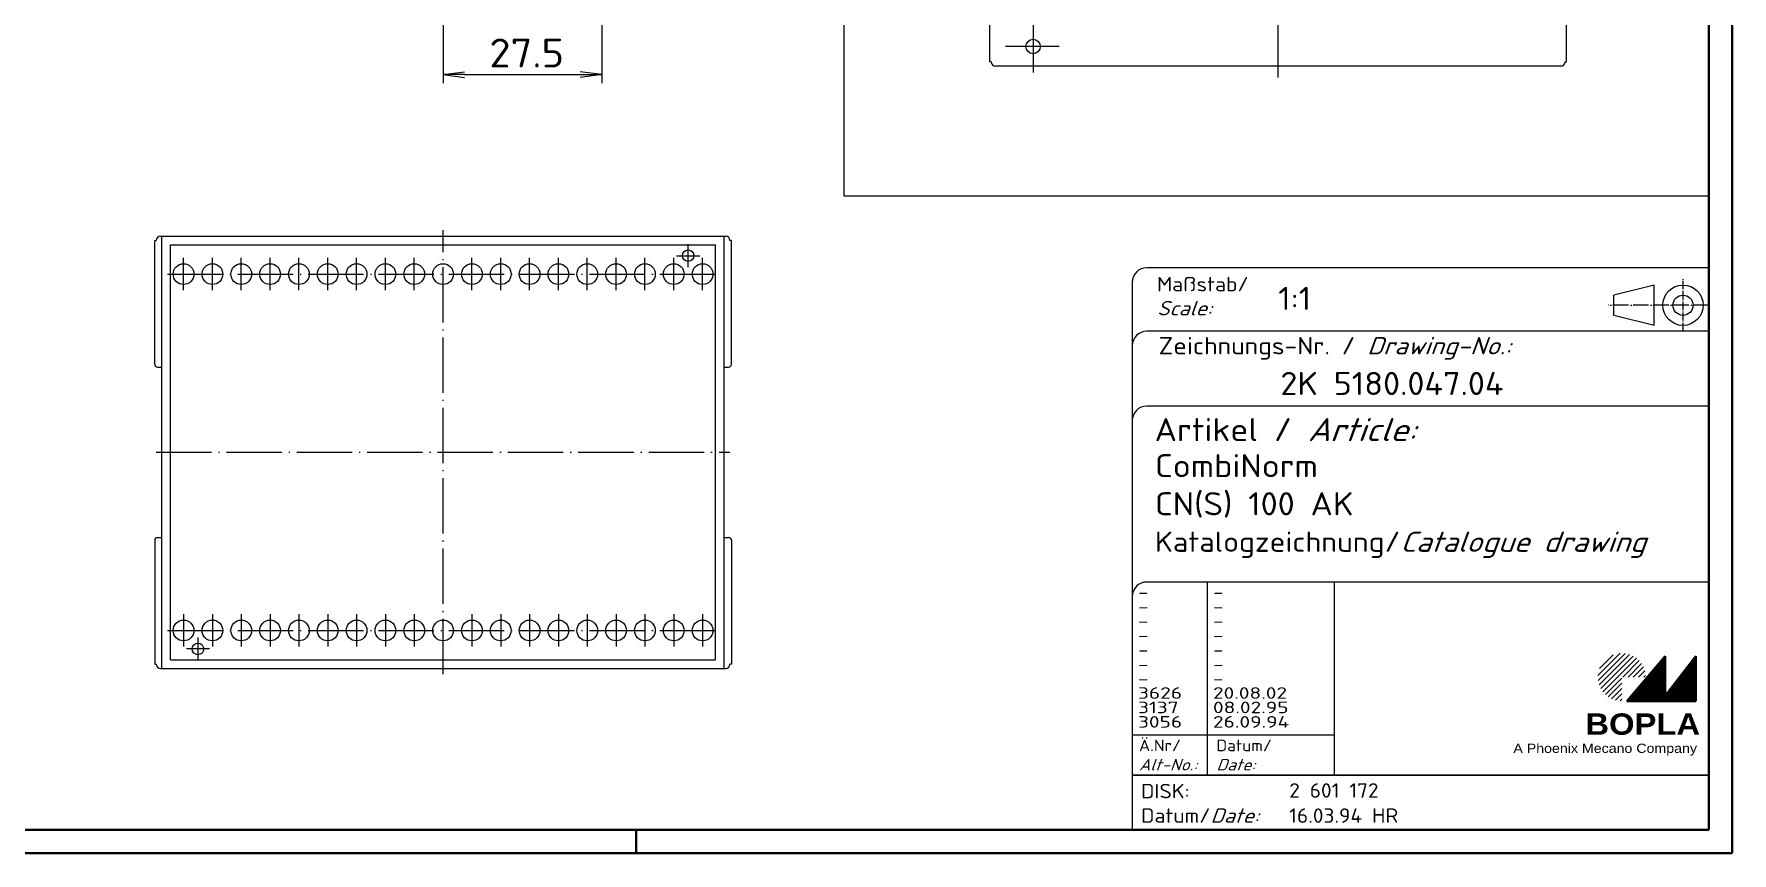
# Model space of a CAD drawing. Extents: x 1 to 593, y 1 to 419.
# Drawn here: x 298.6 to 593, y 1 to 143.1 of the extents above; entities that cross this region are included whole.
import ezdxf

# ---------------------------------------------------------------- set-up
doc = ezdxf.new("R2010")
doc.units = 0
doc.header["$LTSCALE"] = 0.4
doc.header["$MEASUREMENT"] = 0
doc.header["$PDMODE"] = 35
doc.header["$PDSIZE"] = -2
doc.linetypes.add('ACAD_ISO04W100', pattern=[30.5, 24, -3, 0.5, -3])
doc.layers.get('0').update_dxf_attribs({"linetype": 'CONTINUOUS'})
doc.layers.get('DEFPOINTS').update_dxf_attribs({"linetype": 'CONTINUOUS'})
doc.layers.add('1', color=7, linetype='CONTINUOUS')
doc.styles.get("Standard").update_dxf_attribs({"font": 'ISOCP.shx', "width": 1.2})
doc.dimstyles.new('PHOENIX', dxfattribs={"dimtxt": 3.5, "dimasz": 3.72, "dimexe": 1.5, "dimexo": 0, "dimgap": 2, "dimtad": 1, "dimdsep": 46, "dimtxsty": 'STANDARD', "dimblk1": '_OPEN15', "dimblk2": '_OPEN15', "dimsah": 1, "dimcen": 0, "dimclrd": 1, "dimclre": 1, "dimclrt": 5, "dimadec": 0, "dimazin": 0, "dimtfac": 0.666667, "dimtmove": 0, "dimatfit": 0, "dimldrblk": '_OPEN15', "dimfxl": 1, "dimtolj": 1, "dimarcsym": 0})

# ---------------------------------------------------------------- blocks, each defined once
blk = doc.blocks.new('_OPEN15', base_point=(1, 0))
at = {"color": 0, "linetype": 'ByBlock'}
for p, q in [((1, 0), (0, 0.132)), ((0, 0), (1, 0)), ((1, 0), (0, -0.132))]:
    blk.add_line(p, q, dxfattribs=at)
blk = doc.blocks.new('*D14')
at = {"color": 1, "linetype": 'ByBlock'}
for p, q in [((397, 165), (397, 134.5)), ((369.5, 156), (369.5, 134.5)), ((373.22, 136), (393.28, 136))]:
    blk.add_line(p, q, dxfattribs=at)
at = {"layer": 'DEFPOINTS', "color": 0, "linetype": 'ByBlock'}
for p in [(397, 165), (369.5, 156), (397, 136)]:
    blk.add_point(p, dxfattribs=at)
at = {"color": 1, "linetype": 'ByBlock', "xscale": 3.72, "yscale": 3.72, "zscale": 3.72, "rotation": 180}
blk.add_blockref('_OPEN15', (369.5, 136), dxfattribs=at)
at = {"color": 1, "linetype": 'ByBlock', "xscale": 3.72, "yscale": 3.72, "zscale": 3.72}
blk.add_blockref('_OPEN15', (397, 136), dxfattribs=at)
at = {"color": 5, "linetype": 'ByBlock', "insert": (384, 139.75), "char_height": 5, "attachment_point": 5}
blk.add_mtext('\\A1;27.5', dxfattribs=at)
blk = doc.blocks.new('PH_GRPBLK')
at = {"layer": 'DEFPOINTS', "color": 0, "linetype": 'Continuous', "lineweight": 50}
blk.add_point((0, 0), dxfattribs=at)

msp = doc.modelspace()

# ---------------------------------------------------------------- hatches: boundary and pattern name
at = {"linetype": 'Continuous', "lineweight": 25}
h = msp.add_hatch(dxfattribs=at)
h.set_pattern_fill('_U', color=1, scale=0.65, angle=45, style=0, pattern_type=0)
h.set_pattern_definition([(45, (174, -32.08885), (-0.4596194, 0.4596194), [])])
edge = h.paths.add_edge_path(flags=0)
edge.add_line((573.88347499, 27.36453811), (573.88347499, 31.51453811))
edge.add_line((573.88347499, 31.51453811), (578.03347499, 31.51453811))
edge.add_arc((573.88347499, 31.51453811), 4.15, 0, 270)
h = msp.add_hatch(dxfattribs=at)
h.set_pattern_fill('_U', color=1, scale=0.1, angle=45, style=0, pattern_type=0)
h.set_pattern_definition([(45, (174, -32.08885), (-0.070710678, 0.070710678), [])])
h.paths.add_polyline_path([(581.43347499, 35.16453811), (574.73347499, 27.36453811), (586.73347499, 27.36453811), (586.73347499, 35.16453811), (581.43347499, 28.26453811)], flags=0)

# ---------------------------------------------------------------- linework, layer by layer
at = {"color": 1, "linetype": 'Continuous', "lineweight": 50}
for p, q in [((593, 419), (593, 1)), ((403, 1), (403, 5)), ((593, 1), (1, 1))]:
    msp.add_line(p, q, dxfattribs=at)
at = {"color": 3, "linetype": 'Continuous', "lineweight": 50}
for p, q in [((589, 415), (589, 5)), ((589, 5), (20, 5))]:
    msp.add_line(p, q, dxfattribs=at)
at = {"color": 5, "linetype": 'Continuous'}
for p, q in [((589, 102.5), (491.5, 102.5)), ((489, 100), (489, 5)), ((579.5, 99.5), (572.5, 97.75)), ((572.5, 94.25), (572.5, 97.75)), ((579.5, 92.5), (579.5, 99.5)), ((579.5, 92.5), (572.5, 94.25)), ((589, 91.5), (491.5, 91.5)), ((589, 78.5), (491.5, 78.5)), ((589, 48), (491.5, 48)), ((524, 48), (524, 14.5))]:
    msp.add_line(p, q, dxfattribs=at)
at = {"color": 1, "linetype": 'ACAD_ISO04W100', "ltscale": 0.145161}
msp.add_line((584.5, 91.5), (584.5, 100.5), dxfattribs=at)
at = {"color": 1, "linetype": 'ACAD_ISO04W100', "ltscale": 0.282258}
msp.add_line((589, 96), (571.5, 96), dxfattribs=at)
at = {"color": 1, "linetype": 'Continuous'}
for p, q in [((502, 48), (502, 14.5)), ((489, 21.5), (524, 21.5))]:
    msp.add_line(p, q, dxfattribs=at)
at = {"color": 7, "linetype": 'Continuous', "lineweight": 50}
for p, q in [((581.43347499, 35.16453811), (574.73347499, 27.36453811)), ((581.43347499, 28.26453811), (581.43347499, 35.16453811)), ((586.73347499, 35.16453811), (581.43347499, 28.26453811)), ((586.73347499, 27.36453811), (586.73347499, 35.16453811)), ((574.73347499, 27.36453811), (586.73347499, 27.36453811))]:
    msp.add_line(p, q, dxfattribs=at)
at = {"color": 5, "linetype": 'Continuous', "lineweight": 35}
msp.add_line((489, 14.5), (589, 14.5), dxfattribs=at)
at = {"color": 5, "linetype": 'Continuous'}
for radius in [3.5, 1.75]:
    msp.add_circle((584.5, 96), radius, dxfattribs=at)
for centre in [(491.5, 100), (491.5, 89), (491.5, 76), (491.5, 45.5)]:
    msp.add_arc(centre, 2.5, 90, 180, dxfattribs=at)
at = {"layer": '1', "color": 3, "linetype": 'Continuous'}
for p, q in [((439, 415), (439, 115)), ((439, 115), (589, 115))]:
    msp.add_line(p, q, dxfattribs=at)
at = {"layer": '1', "color": 1, "linetype": 'ACAD_ISO04W100'}
for p, q in [((514.3083649, 135.47661523), (514.3083649, 214.47661523)), ((471.8083649, 145.37661523), (471.8083649, 136.37661523)), ((476.3083649, 140.87661523), (467.00745058, 140.87661523)), ((369.5, 32), (369.5, 109)), ((412, 102.6), (412, 106.6)), ((324.5, 98.6), (324.5, 104.2)), ((329.5, 98.6), (329.5, 104.2)), ((334.5, 98.6), (334.5, 104.2)), ((339.5, 98.6), (339.5, 104.2)), ((344.5, 98.6), (344.5, 104.2)), ((349.5, 98.6), (349.5, 104.2)), ((354.5, 98.6), (354.5, 104.2)), ((359.5, 98.6), (359.5, 104.2)), ((364.5, 98.6), (364.5, 104.2)), ((374.5, 98.6), (374.5, 104.2)), ((379.5, 98.6), (379.5, 104.2)), ((384.5, 98.6), (384.5, 104.2)), ((389.5, 98.6), (389.5, 104.2)), ((394.5, 98.6), (394.5, 104.2)), ((399.5, 98.6), (399.5, 104.2)), ((404.5, 98.6), (404.5, 104.2)), ((409.5, 98.6), (409.5, 104.2)), ((410, 104.6), (414, 104.6)), ((414.5, 98.6), (414.5, 104.2)), ((321.7, 101.4), (417.3, 101.4)), ((319.75, 70.5), (419.25, 70.5)), ((324.5, 42.4), (324.5, 36.8)), ((329.5, 42.4), (329.5, 36.8)), ((334.5, 42.4), (334.5, 36.8)), ((339.5, 42.4), (339.5, 36.8)), ((344.5, 42.4), (344.5, 36.8)), ((349.5, 42.4), (349.5, 36.8)), ((354.5, 42.4), (354.5, 36.8)), ((359.5, 42.4), (359.5, 36.8)), ((364.5, 42.4), (364.5, 36.8)), ((374.5, 42.4), (374.5, 36.8)), ((379.5, 42.4), (379.5, 36.8)), ((384.5, 42.4), (384.5, 36.8)), ((389.5, 42.4), (389.5, 36.8)), ((394.5, 42.4), (394.5, 36.8)), ((399.5, 42.4), (399.5, 36.8)), ((404.5, 42.4), (404.5, 36.8)), ((409.5, 42.4), (409.5, 36.8)), ((414.5, 42.4), (414.5, 36.8)), ((321.7, 39.6), (417.3, 39.6)), ((327, 38.4), (327, 34.4)), ((329, 36.4), (325, 36.4))]:
    msp.add_line(p, q, dxfattribs=at)
at = {"layer": '1', "color": 7, "linetype": 'Continuous'}
for p, q in [((464.3083649, 138.22661523), (464.3083649, 211.72661523)), ((564.3083649, 138.22661523), (564.3083649, 211.72661523)), ((464.5583649, 138.22661523), (464.3083649, 138.22661523)), ((563.3083649, 137.47661523), (465.3083649, 137.47661523)), ((564.0583649, 138.22661523), (564.3083649, 138.22661523)), ((319.5, 85.76656986), (319.5, 107.25)), ((319.5, 107.25), (319.75, 107.25)), ((320.5, 108), (418.5, 108)), ((320.75, 33), (320.75, 107.97474487)), ((322.25, 34.5), (322.25, 106.5)), ((322.25, 106.5), (416.75, 106.5)), ((416.75, 34.5), (416.75, 106.5)), ((418.25, 33), (418.25, 108)), ((419.5, 107.25), (419.25, 107.25)), ((419.5, 85.76656986), (419.5, 107.25)), ((320, 85.26656986), (320.75, 85.26656986)), ((418.25, 85.26656986), (419, 85.26656986)), ((319.5, 55.23343014), (319.5, 33.75)), ((320, 55.73343014), (320.75, 55.73343014)), ((418.25, 55.73343014), (419, 55.73343014)), ((419.5, 55.23343014), (419.5, 33.75)), ((319.5, 33.75), (319.75, 33.75)), ((320.5, 33), (418.5, 33)), ((322.25, 34.5), (416.75, 34.5)), ((419.5, 33.75), (419.25, 33.75))]:
    msp.add_line(p, q, dxfattribs=at)
for centre, radius in [((471.8083649, 140.87661523), 1.25), ((324.5, 101.4), 1.8), ((329.5, 101.4), 1.8), ((334.5, 101.4), 1.8), ((339.5, 101.4), 1.8), ((344.5, 101.4), 1.8), ((349.5, 101.4), 1.8), ((354.5, 101.4), 1.8), ((359.5, 101.4), 1.8), ((364.5, 101.4), 1.8), ((369.5, 101.4), 1.8), ((374.5, 101.4), 1.8), ((379.5, 101.4), 1.8), ((384.5, 101.4), 1.8), ((389.5, 101.4), 1.8), ((394.5, 101.4), 1.8), ((399.5, 101.4), 1.8), ((404.5, 101.4), 1.8), ((409.5, 101.4), 1.8), ((412, 104.6), 1), ((414.5, 101.4), 1.8), ((324.5, 39.6), 1.8), ((329.5, 39.6), 1.8), ((334.5, 39.6), 1.8), ((339.5, 39.6), 1.8), ((344.5, 39.6), 1.8), ((349.5, 39.6), 1.8), ((354.5, 39.6), 1.8), ((359.5, 39.6), 1.8), ((364.5, 39.6), 1.8), ((369.5, 39.6), 1.8), ((374.5, 39.6), 1.8), ((379.5, 39.6), 1.8), ((384.5, 39.6), 1.8), ((389.5, 39.6), 1.8), ((394.5, 39.6), 1.8), ((399.5, 39.6), 1.8), ((404.5, 39.6), 1.8), ((409.5, 39.6), 1.8), ((414.5, 39.6), 1.8), ((327, 36.4), 1)]:
    msp.add_circle(centre, radius, dxfattribs=at)
for centre, radius, start, end in [((465.3083649, 138.22661523), 0.75, 180, 270), ((563.3083649, 138.22661523), 0.75, 270, 0), ((320.5, 107.25), 0.75, 90, 180), ((418.5, 107.25), 0.75, 0, 90), ((320, 85.76656986), 0.5, 180, 270), ((419, 85.76656986), 0.5, 270, 0), ((320, 55.23343014), 0.5, 90, 180), ((419, 55.23343014), 0.5, 0, 90), ((320.5, 33.75), 0.75, 180, 270), ((418.5, 33.75), 0.75, 270, 0)]:
    msp.add_arc(centre, radius, start, end, dxfattribs=at)

# ---------------------------------------------------------------- block references
at = {"color": 1, "linetype": 'Continuous', "lineweight": 25}
msp.add_blockref('PH_GRPBLK', (574.73347499, 27.36453811), dxfattribs=at)
at = {"color": 7, "linetype": 'Continuous', "lineweight": 50}
msp.add_blockref('PH_GRPBLK', (574.73347499, 27.36453811), dxfattribs=at)
at = {"color": 5, "linetype": 'Continuous', "lineweight": 35}
msp.add_blockref('PH_GRPBLK', (489, 14.5), dxfattribs=at)
at = {"color": 1, "linetype": 'Continuous', "lineweight": 50}
msp.add_blockref('PH_GRPBLK', (403, 1), dxfattribs=at)

# ---------------------------------------------------------------- texts
at = {"color": 1, "linetype": 'Continuous', "width": 1.5}
for s, p in [('-', (489.9999997, 45.24999982)), ('-', (502.9999997, 45.24999982)), ('-', (489.9999997, 42.74999982)), ('-', (502.9999997, 42.74999982)), ('-', (489.9999997, 40.24999982)), ('-', (489.9999997, 37.74999982)), ('-', (502.9999997, 40.24999982)), ('-', (502.9999997, 37.74999982)), ('-', (489.9999997, 35.24999982)), ('-', (502.9999997, 35.24999982)), ('-', (489.9999997, 32.74999982)), ('-', (502.9999997, 32.74999982)), ('-', (489.9999997, 30.24999982)), ('3626', (489.9999997, 27.74999982)), ('-', (502.9999997, 30.24999982)), ('20.08.02', (502.9999997, 27.74999982)), ('3137', (489.9999997, 25.24999982)), ('08.02.95', (502.9999997, 25.24999982)), ('3056', (489.9999997, 22.74999982)), ('26.09.94', (502.9999997, 22.74999982))]:
    msp.add_text(s, height=2, dxfattribs=at).set_placement(p)
at = {"color": 5, "linetype": 'Continuous', "lineweight": 35, "attachment_point": 7}
for s, insert, char_height in [('{\\C1;Maßstab/\\P\\Q20;Scale:}', (493.29427626, 94.24669079), 2.5), ('{\\C7;1:1}', (514.3074631, 95.19875801), 4), ('Zeichnungs-Nr. / {\\Q20;Drawing-No.:}', (493.57021308, 86.57846179), 3), ('{\\C7;2K 5180.047.04}', (514.68109422, 80.43630467), 4), ('{\\C7;Artikel / \\Q20;Article:}', (492.88006024, 72.42896167), 4), ('{\\C7;CombiNorm}', (492.93049818, 66.18090044), 4), ('{\\C7;CN(S) 100 AK}', (492.93049818, 59.18090044), 4), ('{\\C7;Katalogzeichnung/\\Q20;Catalogue drawing}', (492.93049818, 52.18090044), 3.5), ('{\\C1;Ä.Nr/\\P\\Q20;Alt-No.:}', (490.16775826, 15.32303913), 2), ('{\\C1;Datum/\\P\\Q20;Date:}', (503.59183404, 15.32304279), 2), ('DISK:', (490.52899126, 10.49475527), 2.5), ('2 601 172', (516.21786583, 10.60592167), 2.5), ('Datum/{\\Q20;Date:}', (490.52899126, 6.24888752), 2.5), ('16.03.94 HR', (516.21786583, 6.24888752), 2.5)]:
    msp.add_mtext(s, dxfattribs=dict(at, insert=insert, char_height=char_height))
at = {"color": 7, "linetype": 'Continuous', "lineweight": 50, "insert": (567.56588072, 21.46517927), "char_height": 3.7, "attachment_point": 7, "line_spacing_factor": 1.135135}
msp.add_mtext('{\\fArial|b1|i0|c0|p34;\\W1.1;BOPLA}', dxfattribs=at)
at = {"color": 7, "linetype": 'Continuous', "lineweight": 50, "insert": (555.08423666, 17.8834606), "char_height": 1.6, "attachment_point": 7}
msp.add_mtext('{\\fArial|b0|i0|c0|p34;\\W1.1;\\C1;A Phoenix Mecano Company}', dxfattribs=at)

# ---------------------------------------------------------------- dimensions: what is measured, and where the dimension line sits
at = {"layer": '1', "color": 7, "linetype": 'Continuous'}
dim = msp.add_linear_dim(base=(397, 136), p1=(369.5, 156), p2=(397, 165), dimstyle='PHOENIX', override={"dimtxt": 5, "dimgap": 1.25, "dimdec": 10}, dxfattribs=at)
dim.commit()
dim.dimension.update_dxf_attribs({"geometry": '*D14', "text_midpoint": (383.99966991, 136), "dimtype": 160})

doc.saveas('drawing.dxf')
